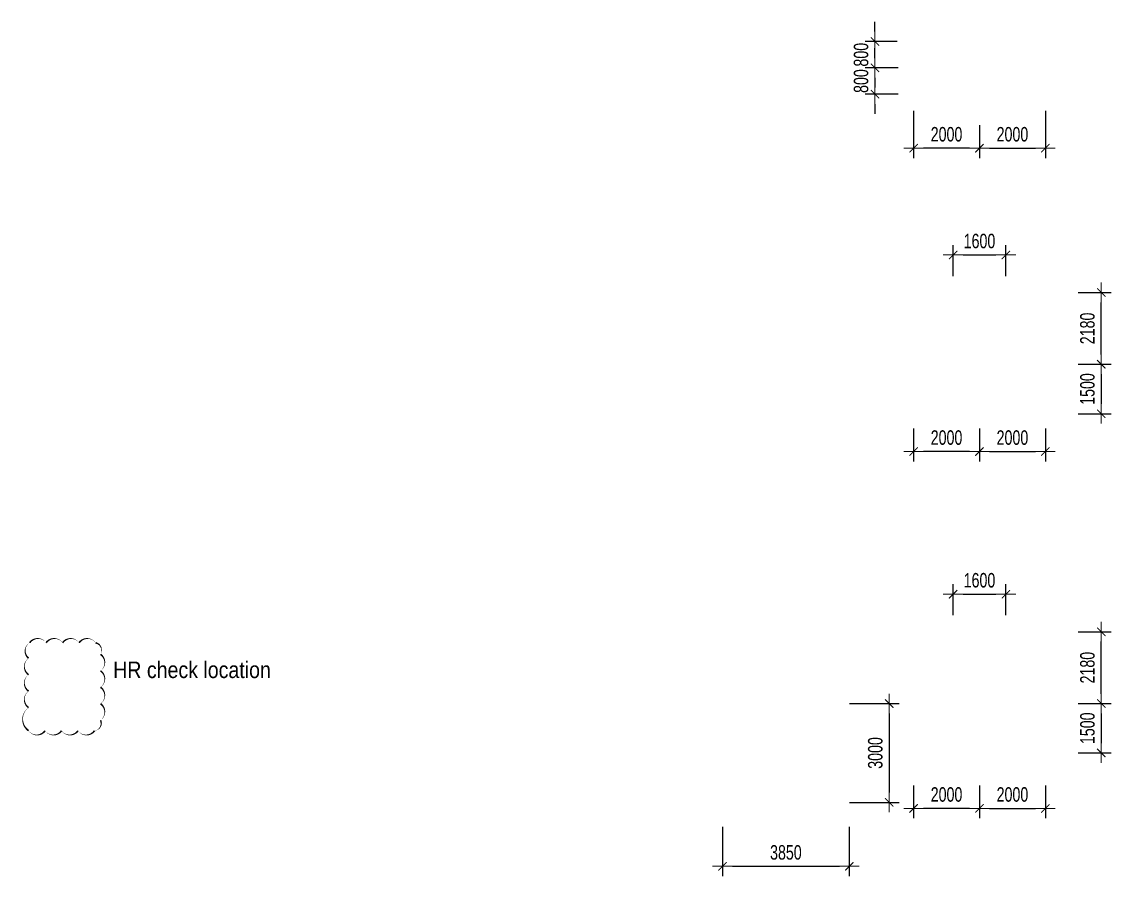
# Model space of a CAD drawing. Header units: millimetres. Extents: x -259680 to 389590, y -106473 to 139263.
# Drawn here: x 170337 to 203397, y 3658 to 29600 of the extents above; entities that cross this region are included whole.
import ezdxf
from ezdxf.enums import TextEntityAlignment as Align

# ---------------------------------------------------------------- set-up
doc = ezdxf.new("R2010")
doc.units = ezdxf.units.MM
doc.layers.get('Defpoints').update_dxf_attribs({"color": 151, "lineweight": 9})
doc.layers.add('NDC_S_DIM', color=1, linetype='Continuous', lineweight=15)
doc.styles.add('NDC_ARIAL', font='arial.ttf', dxfattribs={"width": 0.85})
doc.styles.add('NDC_DIM', font='', dxfattribs={"width": 0.75})
doc.styles.get('NDC_DIM').set_extended_font_data('Dotum')
doc.dimstyles.new('NDC_dim_200', dxfattribs={"dimscale": 200, "dimtxt": 2.2, "dimasz": 1.5, "dimexe": 1.5, "dimexo": 2.5, "dimgap": 1, "dimtad": 1, "dimdec": 0, "dimzin": 0, "dimdsep": 46, "dimtxsty": 'NDC_DIM', "dimblk": 'DIMMARK', "dimcen": 0.09, "dimdle": 1.2, "dimclrd": 1, "dimclre": 1, "dimclrt": 3, "dimadec": 0, "dimazin": 0, "dimtfac": 1, "dimtdec": 0, "dimtix": 1, "dimtofl": 0, "dimtmove": 0, "dimatfit": 3, "dimfxl": 6, "dimfxlon": 1, "dimtolj": 1, "dimtzin": 0, "dimarcsym": 0})

# ---------------------------------------------------------------- blocks, each defined once
blk = doc.blocks.new('DIMMARK')
at = {"layer": 'NDC_S_DIM', "color": 1}
blk.add_line((-1.5, 0), (1, 0), dxfattribs=at)
at = {"layer": 'NDC_S_DIM', "color": 2, "const_width": 0.1}
blk.add_lwpolyline([(-0.42, -0.42), (0.42, 0.42)], dxfattribs=at)
blk = doc.blocks.new('*D888')
at = {"layer": 'Defpoints', "color": 0, "ltscale": 100, "transparency": 16777216}
for p in [(194796, 8900), (194831, 5900), (196660, 5900)]:
    blk.add_point(p, dxfattribs=at)
at = {"layer": 'NDC_S_DIM', "color": 1, "lineweight": -2, "ltscale": 100, "transparency": 16777216}
for p, q in [((195460, 8900), (196960, 8900)), ((196660, 8600), (196660, 6200)), ((195460, 5900), (196960, 5900))]:
    blk.add_line(p, q, dxfattribs=at)
at = {"layer": 'NDC_S_DIM', "color": 1, "lineweight": -2, "ltscale": 100, "transparency": 16777216, "xscale": 300, "yscale": 300, "zscale": 300}
for p, rotation in [((196660, 8900), 90), ((196660, 5900), 270)]:
    blk.add_blockref('DIMMARK', p, dxfattribs=dict(at, rotation=rotation))
at = {"layer": 'NDC_S_DIM', "color": 3, "ltscale": 100, "transparency": 16777216, "insert": (196240, 7400), "char_height": 440, "attachment_point": 5, "rotation": 90, "style": 'NDC_DIM'}
blk.add_mtext('\\A1;3000', dxfattribs=at)
blk = doc.blocks.new('*D938')
at = {"layer": 'Defpoints', "color": 0, "ltscale": 100, "transparency": 16777216}
for p in [(191600, 5829), (195450, 5719), (195450, 3958)]:
    blk.add_point(p, dxfattribs=at)
at = {"layer": 'NDC_S_DIM', "color": 1, "lineweight": -2, "ltscale": 100, "transparency": 16777216}
for p, q in [((191600, 5158), (191600, 3658)), ((195450, 5158), (195450, 3658)), ((191900, 3958), (195150, 3958))]:
    blk.add_line(p, q, dxfattribs=at)
at = {"layer": 'NDC_S_DIM', "color": 1, "lineweight": -2, "ltscale": 100, "transparency": 16777216, "xscale": 300, "yscale": 300, "zscale": 300, "rotation": 180}
blk.add_blockref('DIMMARK', (191600, 3958), dxfattribs=at)
at = {"layer": 'NDC_S_DIM', "color": 1, "lineweight": -2, "ltscale": 100, "transparency": 16777216, "xscale": 300, "yscale": 300, "zscale": 300}
blk.add_blockref('DIMMARK', (195450, 3958), dxfattribs=at)
at = {"layer": 'NDC_S_DIM', "color": 3, "ltscale": 100, "transparency": 16777216, "insert": (193525, 4378), "char_height": 440, "attachment_point": 5, "style": 'NDC_DIM'}
blk.add_mtext('\\A1;3850', dxfattribs=at)
blk = doc.blocks.new('*D609')
at = {"layer": 'Defpoints', "color": 0, "ltscale": 100, "transparency": 16777216}
for p in [(201400, 27400), (199400, 26962), (201400, 25762)]:
    blk.add_point(p, dxfattribs=at)
at = {"layer": 'NDC_S_DIM', "color": 1, "lineweight": -2, "ltscale": 100, "transparency": 16777216}
for p, q in [((201400, 26900), (201400, 25462)), ((199400, 26462), (199400, 25462)), ((199700, 25762), (201100, 25762))]:
    blk.add_line(p, q, dxfattribs=at)
at = {"layer": 'NDC_S_DIM', "color": 1, "lineweight": -2, "ltscale": 100, "transparency": 16777216, "xscale": 300, "yscale": 300, "zscale": 300, "rotation": 180}
blk.add_blockref('DIMMARK', (199400, 25762), dxfattribs=at)
at = {"layer": 'NDC_S_DIM', "color": 1, "lineweight": -2, "ltscale": 100, "transparency": 16777216, "xscale": 300, "yscale": 300, "zscale": 300}
blk.add_blockref('DIMMARK', (201400, 25762), dxfattribs=at)
at = {"layer": 'NDC_S_DIM', "color": 3, "ltscale": 100, "transparency": 16777216, "insert": (200400, 26182), "char_height": 440, "attachment_point": 5, "style": 'NDC_DIM'}
blk.add_mtext('\\A1;2000', dxfattribs=at)
blk = doc.blocks.new('*D610')
at = {"layer": 'Defpoints', "color": 0, "ltscale": 100, "transparency": 16777216}
for p in [(197400, 27400), (199400, 26962), (197400, 25762)]:
    blk.add_point(p, dxfattribs=at)
at = {"layer": 'NDC_S_DIM', "color": 1, "lineweight": -2, "ltscale": 100, "transparency": 16777216}
for p, q in [((197400, 26900), (197400, 25462)), ((199400, 26462), (199400, 25462)), ((199100, 25762), (197700, 25762))]:
    blk.add_line(p, q, dxfattribs=at)
at = {"layer": 'NDC_S_DIM', "color": 1, "lineweight": -2, "ltscale": 100, "transparency": 16777216, "xscale": 300, "yscale": 300, "zscale": 300, "rotation": 180}
blk.add_blockref('DIMMARK', (197400, 25762), dxfattribs=at)
at = {"layer": 'NDC_S_DIM', "color": 1, "lineweight": -2, "ltscale": 100, "transparency": 16777216, "xscale": 300, "yscale": 300, "zscale": 300}
blk.add_blockref('DIMMARK', (199400, 25762), dxfattribs=at)
at = {"layer": 'NDC_S_DIM', "color": 3, "ltscale": 100, "transparency": 16777216, "insert": (198400, 26182), "char_height": 440, "attachment_point": 5, "style": 'NDC_DIM'}
blk.add_mtext('\\A1;2000', dxfattribs=at)
blk = doc.blocks.new('*D611')
at = {"layer": 'Defpoints', "color": 0, "ltscale": 100, "transparency": 16777216}
for p in [(197428, 28200), (196228, 27400), (197428, 27400)]:
    blk.add_point(p, dxfattribs=at)
at = {"layer": 'NDC_S_DIM', "color": 1, "lineweight": -2, "ltscale": 100, "transparency": 16777216}
for p, q in [((196228, 28500), (196228, 28800)), ((196928, 28200), (195928, 28200)), ((196928, 27400), (195928, 27400)), ((196228, 27100), (196228, 26800))]:
    blk.add_line(p, q, dxfattribs=at)
at = {"layer": 'NDC_S_DIM', "color": 1, "lineweight": -2, "ltscale": 100, "transparency": 16777216, "xscale": 300, "yscale": 300, "zscale": 300}
for p, rotation in [((196228, 28200), 270), ((196228, 27400), 90)]:
    blk.add_blockref('DIMMARK', p, dxfattribs=dict(at, rotation=rotation))
at = {"layer": 'NDC_S_DIM', "color": 3, "ltscale": 100, "transparency": 16777216, "insert": (195808, 27800), "char_height": 440, "attachment_point": 5, "rotation": 90, "style": 'NDC_DIM'}
blk.add_mtext('\\A1;800', dxfattribs=at)
blk = doc.blocks.new('*D612')
at = {"layer": 'Defpoints', "color": 0, "ltscale": 100, "transparency": 16777216}
for p in [(196228, 29000), (197400, 29000), (197428, 28200)]:
    blk.add_point(p, dxfattribs=at)
at = {"layer": 'NDC_S_DIM', "color": 1, "lineweight": -2, "ltscale": 100, "transparency": 16777216}
for p, q in [((196228, 29300), (196228, 29600)), ((196900, 29000), (195928, 29000)), ((196928, 28200), (195928, 28200)), ((196228, 27900), (196228, 27600))]:
    blk.add_line(p, q, dxfattribs=at)
at = {"layer": 'NDC_S_DIM', "color": 1, "lineweight": -2, "ltscale": 100, "transparency": 16777216, "xscale": 300, "yscale": 300, "zscale": 300}
for p, rotation in [((196228, 29000), 270), ((196228, 28200), 90)]:
    blk.add_blockref('DIMMARK', p, dxfattribs=dict(at, rotation=rotation))
at = {"layer": 'NDC_S_DIM', "color": 3, "ltscale": 100, "transparency": 16777216, "insert": (195808, 28600), "char_height": 440, "attachment_point": 5, "rotation": 90, "style": 'NDC_DIM'}
blk.add_mtext('\\A1;800', dxfattribs=at)
blk = doc.blocks.new('*D276')
at = {"layer": 'Defpoints', "color": 0, "ltscale": 100, "transparency": 16777216}
for p in [(199400, 6916), (201400, 6916), (201400, 5716)]:
    blk.add_point(p, dxfattribs=at)
at = {"layer": 'NDC_S_DIM', "color": 1, "lineweight": -2, "ltscale": 100, "transparency": 16777216}
for p, q in [((199400, 6416), (199400, 5416)), ((201400, 6416), (201400, 5416)), ((199700, 5716), (201100, 5716))]:
    blk.add_line(p, q, dxfattribs=at)
at = {"layer": 'NDC_S_DIM', "color": 1, "lineweight": -2, "ltscale": 100, "transparency": 16777216, "xscale": 300, "yscale": 300, "zscale": 300, "rotation": 180}
blk.add_blockref('DIMMARK', (199400, 5716), dxfattribs=at)
at = {"layer": 'NDC_S_DIM', "color": 1, "lineweight": -2, "ltscale": 100, "transparency": 16777216, "xscale": 300, "yscale": 300, "zscale": 300}
blk.add_blockref('DIMMARK', (201400, 5716), dxfattribs=at)
at = {"layer": 'NDC_S_DIM', "color": 3, "ltscale": 100, "transparency": 16777216, "insert": (200400, 6137), "char_height": 440, "attachment_point": 5, "style": 'NDC_DIM'}
blk.add_mtext('\\A1;2000', dxfattribs=at)
blk = doc.blocks.new('*D277')
at = {"layer": 'Defpoints', "color": 0, "ltscale": 100, "transparency": 16777216}
for p in [(197400, 6916), (199400, 6916), (197400, 5716)]:
    blk.add_point(p, dxfattribs=at)
at = {"layer": 'NDC_S_DIM', "color": 1, "lineweight": -2, "ltscale": 100, "transparency": 16777216}
for p, q in [((197400, 6416), (197400, 5416)), ((199400, 6416), (199400, 5416)), ((199100, 5716), (197700, 5716))]:
    blk.add_line(p, q, dxfattribs=at)
at = {"layer": 'NDC_S_DIM', "color": 1, "lineweight": -2, "ltscale": 100, "transparency": 16777216, "xscale": 300, "yscale": 300, "zscale": 300, "rotation": 180}
blk.add_blockref('DIMMARK', (197400, 5716), dxfattribs=at)
at = {"layer": 'NDC_S_DIM', "color": 1, "lineweight": -2, "ltscale": 100, "transparency": 16777216, "xscale": 300, "yscale": 300, "zscale": 300}
blk.add_blockref('DIMMARK', (199400, 5716), dxfattribs=at)
at = {"layer": 'NDC_S_DIM', "color": 3, "ltscale": 100, "transparency": 16777216, "insert": (198400, 6137), "char_height": 440, "attachment_point": 5, "style": 'NDC_DIM'}
blk.add_mtext('\\A1;2000', dxfattribs=at)
blk = doc.blocks.new('*D278')
at = {"layer": 'Defpoints', "color": 0, "ltscale": 100, "transparency": 16777216}
for p in [(201897, 8900), (201897, 7400), (203097, 7400)]:
    blk.add_point(p, dxfattribs=at)
at = {"layer": 'NDC_S_DIM', "color": 1, "lineweight": -2, "ltscale": 100, "transparency": 16777216}
for p, q in [((202397, 8900), (203397, 8900)), ((203097, 8600), (203097, 7700)), ((202397, 7400), (203397, 7400))]:
    blk.add_line(p, q, dxfattribs=at)
at = {"layer": 'NDC_S_DIM', "color": 1, "lineweight": -2, "ltscale": 100, "transparency": 16777216, "xscale": 300, "yscale": 300, "zscale": 300}
for p, rotation in [((203097, 8900), 90), ((203097, 7400), 270)]:
    blk.add_blockref('DIMMARK', p, dxfattribs=dict(at, rotation=rotation))
at = {"layer": 'NDC_S_DIM', "color": 3, "ltscale": 100, "transparency": 16777216, "insert": (202677, 8150), "char_height": 440, "attachment_point": 5, "rotation": 90, "style": 'NDC_DIM'}
blk.add_mtext('\\A1;1500', dxfattribs=at)
blk = doc.blocks.new('*D279')
at = {"layer": 'Defpoints', "color": 0, "ltscale": 100, "transparency": 16777216}
for p in [(201897, 11080), (203097, 11080), (201897, 8900)]:
    blk.add_point(p, dxfattribs=at)
at = {"layer": 'NDC_S_DIM', "color": 1, "lineweight": -2, "ltscale": 100, "transparency": 16777216}
for p, q in [((202397, 11080), (203397, 11080)), ((203097, 9200), (203097, 10780)), ((202397, 8900), (203397, 8900))]:
    blk.add_line(p, q, dxfattribs=at)
at = {"layer": 'NDC_S_DIM', "color": 1, "lineweight": -2, "ltscale": 100, "transparency": 16777216, "xscale": 300, "yscale": 300, "zscale": 300}
for p, rotation in [((203097, 11080), 90), ((203097, 8900), 270)]:
    blk.add_blockref('DIMMARK', p, dxfattribs=dict(at, rotation=rotation))
at = {"layer": 'NDC_S_DIM', "color": 3, "ltscale": 100, "transparency": 16777216, "insert": (202677, 9990), "char_height": 440, "attachment_point": 5, "rotation": 90, "style": 'NDC_DIM'}
blk.add_mtext('\\A1;2180', dxfattribs=at)
blk = doc.blocks.new('*D280')
at = {"layer": 'Defpoints', "color": 0, "ltscale": 100, "transparency": 16777216}
for p in [(200200, 12220), (198600, 11080), (200200, 11080)]:
    blk.add_point(p, dxfattribs=at)
at = {"layer": 'NDC_S_DIM', "color": 1, "lineweight": -2, "ltscale": 100, "transparency": 16777216}
for p, q in [((198600, 11580), (198600, 12520)), ((200200, 11580), (200200, 12520)), ((198900, 12220), (199900, 12220))]:
    blk.add_line(p, q, dxfattribs=at)
at = {"layer": 'NDC_S_DIM', "color": 1, "lineweight": -2, "ltscale": 100, "transparency": 16777216, "xscale": 300, "yscale": 300, "zscale": 300, "rotation": 180}
blk.add_blockref('DIMMARK', (198600, 12220), dxfattribs=at)
at = {"layer": 'NDC_S_DIM', "color": 1, "lineweight": -2, "ltscale": 100, "transparency": 16777216, "xscale": 300, "yscale": 300, "zscale": 300}
blk.add_blockref('DIMMARK', (200200, 12220), dxfattribs=at)
at = {"layer": 'NDC_S_DIM', "color": 3, "ltscale": 100, "transparency": 16777216, "insert": (199400, 12641), "char_height": 440, "attachment_point": 5, "style": 'NDC_DIM'}
blk.add_mtext('\\A1;1600', dxfattribs=at)
blk = doc.blocks.new('*D281')
at = {"layer": 'Defpoints', "color": 0, "ltscale": 100, "transparency": 16777216}
for p in [(199400, 17752), (201400, 17752), (201400, 16552)]:
    blk.add_point(p, dxfattribs=at)
at = {"layer": 'NDC_S_DIM', "color": 1, "lineweight": -2, "ltscale": 100, "transparency": 16777216}
for p, q in [((199400, 17252), (199400, 16252)), ((201400, 17252), (201400, 16252)), ((199700, 16552), (201100, 16552))]:
    blk.add_line(p, q, dxfattribs=at)
at = {"layer": 'NDC_S_DIM', "color": 1, "lineweight": -2, "ltscale": 100, "transparency": 16777216, "xscale": 300, "yscale": 300, "zscale": 300, "rotation": 180}
blk.add_blockref('DIMMARK', (199400, 16552), dxfattribs=at)
at = {"layer": 'NDC_S_DIM', "color": 1, "lineweight": -2, "ltscale": 100, "transparency": 16777216, "xscale": 300, "yscale": 300, "zscale": 300}
blk.add_blockref('DIMMARK', (201400, 16552), dxfattribs=at)
at = {"layer": 'NDC_S_DIM', "color": 3, "ltscale": 100, "transparency": 16777216, "insert": (200400, 16973), "char_height": 440, "attachment_point": 5, "style": 'NDC_DIM'}
blk.add_mtext('\\A1;2000', dxfattribs=at)
blk = doc.blocks.new('*D282')
at = {"layer": 'Defpoints', "color": 0, "ltscale": 100, "transparency": 16777216}
for p in [(197400, 17752), (199400, 17752), (197400, 16552)]:
    blk.add_point(p, dxfattribs=at)
at = {"layer": 'NDC_S_DIM', "color": 1, "lineweight": -2, "ltscale": 100, "transparency": 16777216}
for p, q in [((197400, 17252), (197400, 16252)), ((199400, 17252), (199400, 16252)), ((199100, 16552), (197700, 16552))]:
    blk.add_line(p, q, dxfattribs=at)
at = {"layer": 'NDC_S_DIM', "color": 1, "lineweight": -2, "ltscale": 100, "transparency": 16777216, "xscale": 300, "yscale": 300, "zscale": 300, "rotation": 180}
blk.add_blockref('DIMMARK', (197400, 16552), dxfattribs=at)
at = {"layer": 'NDC_S_DIM', "color": 1, "lineweight": -2, "ltscale": 100, "transparency": 16777216, "xscale": 300, "yscale": 300, "zscale": 300}
blk.add_blockref('DIMMARK', (199400, 16552), dxfattribs=at)
at = {"layer": 'NDC_S_DIM', "color": 3, "ltscale": 100, "transparency": 16777216, "insert": (198400, 16973), "char_height": 440, "attachment_point": 5, "style": 'NDC_DIM'}
blk.add_mtext('\\A1;2000', dxfattribs=at)
blk = doc.blocks.new('*D283')
at = {"layer": 'Defpoints', "color": 0, "ltscale": 100, "transparency": 16777216}
for p in [(201897, 19200), (201897, 17700), (203097, 17700)]:
    blk.add_point(p, dxfattribs=at)
at = {"layer": 'NDC_S_DIM', "color": 1, "lineweight": -2, "ltscale": 100, "transparency": 16777216}
for p, q in [((202397, 19200), (203397, 19200)), ((203097, 18900), (203097, 18000)), ((202397, 17700), (203397, 17700))]:
    blk.add_line(p, q, dxfattribs=at)
at = {"layer": 'NDC_S_DIM', "color": 1, "lineweight": -2, "ltscale": 100, "transparency": 16777216, "xscale": 300, "yscale": 300, "zscale": 300}
for p, rotation in [((203097, 19200), 90), ((203097, 17700), 270)]:
    blk.add_blockref('DIMMARK', p, dxfattribs=dict(at, rotation=rotation))
at = {"layer": 'NDC_S_DIM', "color": 3, "ltscale": 100, "transparency": 16777216, "insert": (202677, 18450), "char_height": 440, "attachment_point": 5, "rotation": 90, "style": 'NDC_DIM'}
blk.add_mtext('\\A1;1500', dxfattribs=at)
blk = doc.blocks.new('*D284')
at = {"layer": 'Defpoints', "color": 0, "ltscale": 100, "transparency": 16777216}
for p in [(201897, 21380), (203097, 21380), (201897, 19200)]:
    blk.add_point(p, dxfattribs=at)
at = {"layer": 'NDC_S_DIM', "color": 1, "lineweight": -2, "ltscale": 100, "transparency": 16777216}
for p, q in [((202397, 21380), (203397, 21380)), ((203097, 19500), (203097, 21080)), ((202397, 19200), (203397, 19200))]:
    blk.add_line(p, q, dxfattribs=at)
at = {"layer": 'NDC_S_DIM', "color": 1, "lineweight": -2, "ltscale": 100, "transparency": 16777216, "xscale": 300, "yscale": 300, "zscale": 300}
for p, rotation in [((203097, 21380), 90), ((203097, 19200), 270)]:
    blk.add_blockref('DIMMARK', p, dxfattribs=dict(at, rotation=rotation))
at = {"layer": 'NDC_S_DIM', "color": 3, "ltscale": 100, "transparency": 16777216, "insert": (202677, 20290), "char_height": 440, "attachment_point": 5, "rotation": 90, "style": 'NDC_DIM'}
blk.add_mtext('\\A1;2180', dxfattribs=at)
blk = doc.blocks.new('*D344')
at = {"layer": 'Defpoints', "color": 0, "ltscale": 100, "transparency": 16777216}
for p in [(200200, 22520), (198600, 21380), (200200, 21380)]:
    blk.add_point(p, dxfattribs=at)
at = {"layer": 'NDC_S_DIM', "color": 1, "lineweight": -2, "ltscale": 100, "transparency": 16777216}
for p, q in [((198600, 21880), (198600, 22820)), ((200200, 21880), (200200, 22820)), ((198900, 22520), (199900, 22520))]:
    blk.add_line(p, q, dxfattribs=at)
at = {"layer": 'NDC_S_DIM', "color": 1, "lineweight": -2, "ltscale": 100, "transparency": 16777216, "xscale": 300, "yscale": 300, "zscale": 300, "rotation": 180}
blk.add_blockref('DIMMARK', (198600, 22520), dxfattribs=at)
at = {"layer": 'NDC_S_DIM', "color": 1, "lineweight": -2, "ltscale": 100, "transparency": 16777216, "xscale": 300, "yscale": 300, "zscale": 300}
blk.add_blockref('DIMMARK', (200200, 22520), dxfattribs=at)
at = {"layer": 'NDC_S_DIM', "color": 3, "ltscale": 100, "transparency": 16777216, "insert": (199400, 22941), "char_height": 440, "attachment_point": 5, "style": 'NDC_DIM'}
blk.add_mtext('\\A1;1600', dxfattribs=at)

msp = doc.modelspace()

# ---------------------------------------------------------------- linework, layer by layer
at = {"layer": 'Defpoints'}
msp.add_lwpolyline([(170544.1, 8076.1, 0, 50, 0.5205671), (171044.1, 8076.1, 0, 50, 0.5205671), (171544.1, 8076.1, 0, 50, 0.5205671), (172044.1, 8076.1, 0, 50, 0.5205671), (172544.1, 8076.1, 0, 50, 0.5205671), (172725.4, 8394.8, 0, 50, 0.5205671), (172725.4, 8894.8, 0, 50, 0.5205671), (172725.4, 9394.8, 0, 50, 0.5205671), (172725.4, 9894.8, 0, 50, 0.5205671), (172725.4, 10394.8, 0, 50, 0.5205671), (172575.5, 10744.9, 0, 50, 0.5205671), (172075.5, 10744.9, 0, 50, 0.5205671), (171575.5, 10744.9, 0, 50, 0.5205671), (171075.5, 10744.9, 0, 50, 0.5205671), (170575.5, 10744.9, 0, 50, 0.5205671), (170544.1, 10276.3, 0, 50, 0.5205671), (170544.1, 9776.3, 0, 50, 0.5205671), (170544.1, 9276.3, 0, 50, 0.5205671), (170544.1, 8776.3, 0, 50, 0.5205671)], format="xyseb", close=True, dxfattribs=at)

# ---------------------------------------------------------------- texts
at = {"layer": 'Defpoints', "style": 'NDC_ARIAL', "width": 0.85}
msp.add_text('HR check location', height=500, dxfattribs=at).set_placement((173110.9, 9924.1), align=Align.MIDDLE_LEFT)

# ---------------------------------------------------------------- dimensions: what is measured, and where the dimension line sits
at = {"layer": 'NDC_S_DIM', "ltscale": 100}
for base, p1, p2, angle, picture, middle in [((196228.4, 29000), (197428.4, 28200), (197400, 29000), 90, '*D612', (195808.1, 28600)), ((196228.4, 27400), (197428.4, 28200), (197428.4, 27400), 270, '*D611', (195808.1, 27800)), ((197400, 25761.7), (199400, 26961.7), (197400, 27400), 180, '*D610', (198400, 26182)), ((203097.4, 21379.6), (201897.4, 19200), (201897.4, 21379.6), 90, '*D284', (202677.1, 20289.8)), ((203097.4, 17700.2), (201897.4, 19200), (201897.4, 17700.2), 270, '*D283', (202677.1, 18450.1)), ((197400, 16552.3), (199400, 17752.3), (197400, 17752.3), 180, '*D282', (198400, 16972.6)), ((203097.4, 11079.6), (201897.4, 8900), (201897.4, 11079.6), 90, '*D279', (202677.1, 9989.8)), ((196660.2985, 5899.5382), (194796.4154, 8900), (194830.7398, 5899.5382), 90, '*D888', (196240, 7399.7691)), ((203097.4, 7400.2), (201897.4, 8900), (201897.4, 7400.2), 270, '*D278', (202677.1, 8150.1)), ((197400, 5716.3), (199400, 6916.3), (197400, 6916.3), 180, '*D277', (198400, 6136.6))]:
    dim = msp.add_linear_dim(base=base, p1=p1, p2=p2, angle=angle, dimstyle='NDC_dim_200', dxfattribs=at)
    dim.commit()
    dim.dimension.update_dxf_attribs({"geometry": picture, "text_midpoint": middle})
for base, p1, p2, picture, middle in [((201400, 25761.7), (199400, 26961.7), (201400, 27400), '*D609', (200400, 26182)), ((200200, 22520.3), (198600, 21379.6), (200200, 21379.6), '*D344', (199400, 22940.6)), ((201400, 16552.3), (199400, 17752.3), (201400, 17752.3), '*D281', (200400, 16972.6)), ((200200, 12220.3), (198600, 11079.6), (200200, 11079.6), '*D280', (199400, 12640.6)), ((201400, 5716.3), (199400, 6916.3), (201400, 6916.3), '*D276', (200400, 6136.6)), ((195450, 3957.6), (191600, 5829.3), (195450, 5718.9), '*D938', (193525, 4377.9))]:
    dim = msp.add_linear_dim(base=base, p1=p1, p2=p2, dimstyle='NDC_dim_200', dxfattribs=at)
    dim.commit()
    dim.dimension.update_dxf_attribs({"geometry": picture, "text_midpoint": middle})

doc.saveas('drawing.dxf')
